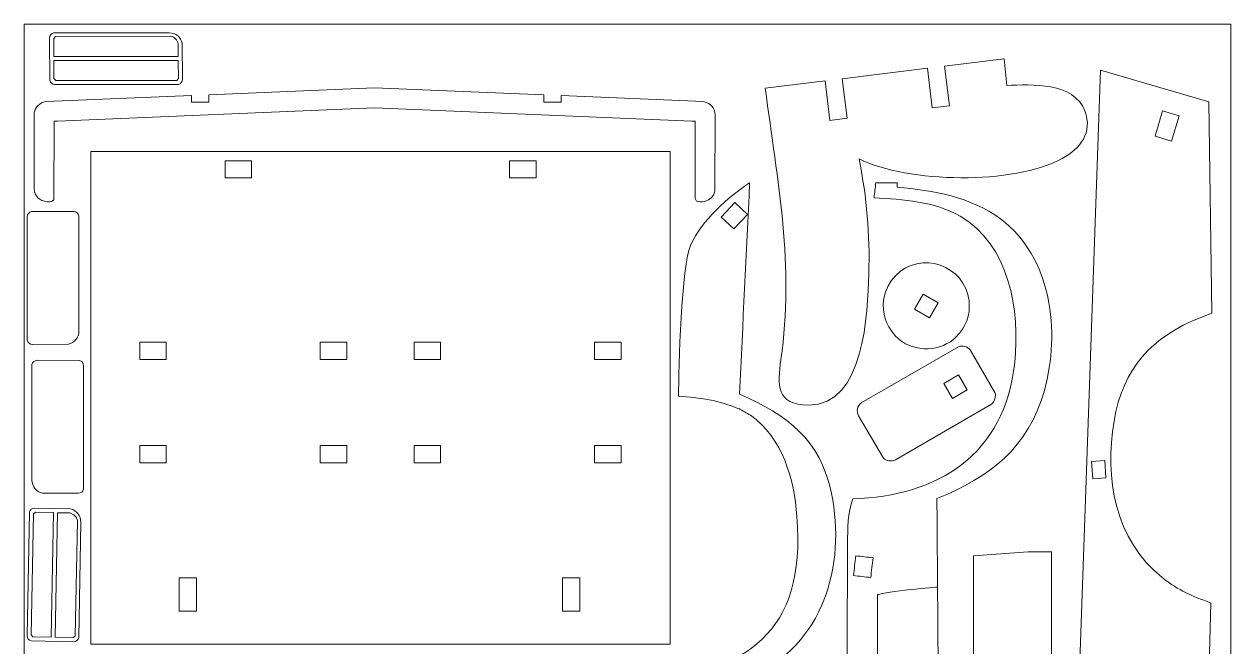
# Model space of a CAD drawing. Header units: centimetres. Extents: x -107 to 69, y -18 to 12.
# Drawn here: x -76.34 to -55.34, y 1.44 to 12.27 of the extents above; entities that cross this region are included whole.
import ezdxf

# ---------------------------------------------------------------- set-up
doc = ezdxf.new("R2010")
doc.units = ezdxf.units.CM
doc.header["$MEASUREMENT"] = 0
doc.layers.add('Camada 1', color=7, linetype='Continuous')

msp = doc.modelspace()

# ---------------------------------------------------------------- linework, layer by layer
at = {"layer": 'Camada 1', "color": 1, "lineweight": 0}
msp.add_lwpolyline([(-76.34275, -17.42933), (-55.34275, -17.42933), (-55.34275, 12.27067), (-76.34275, 12.27067), (-76.34275, -17.42933)], close=True, dxfattribs=at)
at = {"layer": 'Camada 1', "color": 250, "lineweight": 9}
for points, knots in [([(-75.80795, 11.22038), (-75.80795, 11.22038), (-73.65921, 11.22226), (-73.65921, 11.22226), (-73.65921, 11.22226), (-73.6168, 11.23095), (-73.58849, 11.26698), (-73.5862, 11.31174), (-73.5862, 11.31174), (-73.5862, 11.31174), (-73.59089, 11.93715), (-73.59089, 11.93715), (-73.59089, 11.93715), (-73.61273, 12.04365), (-73.70456, 12.1181), (-73.81618, 12.12096), (-73.81618, 12.12096), (-73.81618, 12.12096), (-75.8263, 12.11907), (-75.8263, 12.11907), (-75.8263, 12.11907), (-75.8687, 12.11037), (-75.89702, 12.07434), (-75.89931, 12.0296), (-75.89931, 12.0296), (-75.89931, 12.0296), (-75.89742, 11.29339), (-75.89742, 11.29339), (-75.89742, 11.29339), (-75.88812, 11.2481), (-75.85296, 11.225), (-75.80795, 11.22038)], [0, 0, 0, 0, 0.11111111, 0.11111111, 0.11111111, 0.11111111, 0.22222222, 0.22222222, 0.22222222, 0.22222222, 0.33333333, 0.33333333, 0.33333333, 0.33333333, 0.44444444, 0.44444444, 0.44444444, 0.44444444, 0.55555556, 0.55555556, 0.55555556, 0.55555556, 0.66666667, 0.66666667, 0.66666667, 0.66666667, 0.77777778, 0.77777778, 0.77777778, 0.77777778, 1, 1, 1, 1]), ([(-60.53901, 10.8155), (-60.53901, 10.8155), (-60.62341, 11.50289), (-60.62341, 11.50289), (-60.62341, 11.50289), (-60.62341, 11.50289), (-62.10723, 11.3207), (-62.10723, 11.3207), (-62.10723, 11.3207), (-62.10723, 11.3207), (-62.02283, 10.6333), (-62.02283, 10.6333), (-62.02283, 10.6333), (-62.02283, 10.6333), (-62.32066, 10.59673), (-62.32066, 10.59673), (-62.32066, 10.59673), (-62.32066, 10.59673), (-62.40506, 11.28413), (-62.40506, 11.28413), (-62.40506, 11.28413), (-62.40506, 11.28413), (-63.44487, 11.15645), (-63.44487, 11.15645), (-63.44487, 11.15645), (-63.23035, 9.52486), (-62.93699, 8.06722), (-63.17244, 6.43563), (-63.17244, 6.43563), (-63.23597, 5.99549), (-63.26017, 5.65038), (-62.69517, 5.64305), (-62.69517, 5.64305), (-61.71672, 5.63036), (-61.66352, 7.26353), (-61.64338, 7.92521), (-61.64338, 7.92521), (-61.62217, 8.62217), (-61.67765, 9.24234), (-61.81343, 9.92546), (-61.81343, 9.92546), (-60.96268, 9.50645), (-59.1206, 9.47186), (-58.27753, 9.93303), (-58.27753, 9.93303), (-57.95981, 10.10682), (-57.7426, 10.38908), (-57.88386, 10.76189), (-57.88386, 10.76189), (-58.07468, 11.2655), (-58.81715, 11.22212), (-59.24138, 11.20366), (-59.24138, 11.20366), (-59.24138, 11.20366), (-59.28574, 11.66713), (-59.28574, 11.66713), (-59.28574, 11.66713), (-59.28574, 11.66713), (-60.32553, 11.53946), (-60.32553, 11.53946), (-60.32553, 11.53946), (-60.32553, 11.53946), (-60.24114, 10.85207), (-60.24114, 10.85207), (-60.24114, 10.85207), (-60.24114, 10.85207), (-60.53901, 10.8155), (-60.53901, 10.8155)], [0, 0, 0, 0, 0.05555556, 0.05555556, 0.05555556, 0.05555556, 0.11111111, 0.11111111, 0.11111111, 0.11111111, 0.16666667, 0.16666667, 0.16666667, 0.16666667, 0.22222222, 0.22222222, 0.22222222, 0.22222222, 0.27777778, 0.27777778, 0.27777778, 0.27777778, 0.33333333, 0.33333333, 0.33333333, 0.33333333, 0.38888889, 0.38888889, 0.38888889, 0.38888889, 0.44444444, 0.44444444, 0.44444444, 0.44444444, 0.5, 0.5, 0.5, 0.5, 0.55555556, 0.55555556, 0.55555556, 0.55555556, 0.61111111, 0.61111111, 0.61111111, 0.61111111, 0.66666667, 0.66666667, 0.66666667, 0.66666667, 0.72222222, 0.72222222, 0.72222222, 0.72222222, 0.77777778, 0.77777778, 0.77777778, 0.77777778, 0.83333333, 0.83333333, 0.83333333, 0.83333333, 0.88888889, 0.88888889, 0.88888889, 0.88888889, 1, 1, 1, 1]), ([(-58.32667, -8.92973), (-58.32667, -8.92973), (-58.31662, -8.93007), (-58.31662, -8.93007), (-58.31662, -8.93007), (-58.33216, -9.77894), (-58.35166, -10.62228), (-58.35406, -11.47115), (-58.35406, -11.47115), (-58.35865, -13.10515), (-58.3326, -14.74327), (-58.34307, -16.37696), (-58.34307, -16.37696), (-58.34307, -16.37696), (-58.35225, -17.33128), (-58.35225, -17.33128), (-58.35225, -17.33128), (-57.82216, -17.14696), (-57.42619, -17.01968), (-56.87065, -16.91368), (-56.87065, -16.91368), (-56.57835, -16.85791), (-56.44547, -16.85904), (-56.20044, -16.71268), (-56.20044, -16.71268), (-55.90199, -16.53439), (-55.70743, -16.19401), (-55.53089, -15.90961), (-55.53089, -15.90961), (-56.03085, -15.84046), (-56.37269, -15.80005), (-56.83835, -15.57576), (-56.83835, -15.57576), (-57.91505, -15.05712), (-58.21675, -14.0311), (-58.08667, -12.90804), (-58.08667, -12.90804), (-57.95185, -11.74397), (-57.30484, -10.94245), (-56.20851, -10.53523), (-56.20851, -10.53523), (-56.20851, -10.53523), (-56.02696, -10.46879), (-56.02696, -10.46879), (-56.02696, -10.46879), (-56.02696, -10.46879), (-55.68886, 2.20152), (-55.68886, 2.20152), (-55.68886, 2.20152), (-56.03884, 2.33515), (-56.23447, 2.40463), (-56.5359, 2.64452), (-56.5359, 2.64452), (-57.3594, 3.29994), (-57.54587, 4.3764), (-57.37585, 5.36678), (-57.37585, 5.36678), (-57.21905, 6.28022), (-56.72405, 6.83405), (-55.86699, 7.168), (-55.86699, 7.168), (-55.86699, 7.168), (-55.67644, 7.24111), (-55.67644, 7.24111), (-55.67644, 7.24111), (-55.67644, 7.24111), (-55.72353, 10.92002), (-55.72353, 10.92002), (-55.72353, 10.92002), (-55.72353, 10.92002), (-57.61421, 11.47262), (-57.61421, 11.47262), (-57.61421, 11.47262), (-57.61421, 11.47262), (-58.32667, -8.92973), (-58.32667, -8.92973)], [0, 0, 0, 0, 0.05, 0.05, 0.05, 0.05, 0.1, 0.1, 0.1, 0.1, 0.15, 0.15, 0.15, 0.15, 0.2, 0.2, 0.2, 0.2, 0.25, 0.25, 0.25, 0.25, 0.3, 0.3, 0.3, 0.3, 0.35, 0.35, 0.35, 0.35, 0.4, 0.4, 0.4, 0.4, 0.45, 0.45, 0.45, 0.45, 0.5, 0.5, 0.5, 0.5, 0.55, 0.55, 0.55, 0.55, 0.6, 0.6, 0.6, 0.6, 0.65, 0.65, 0.65, 0.65, 0.7, 0.7, 0.7, 0.7, 0.75, 0.75, 0.75, 0.75, 0.8, 0.8, 0.8, 0.8, 0.85, 0.85, 0.85, 0.85, 0.9, 0.9, 0.9, 0.9, 1, 1, 1, 1]), ([(-64.51839, 10.92409), (-64.39485, 10.89067), (-64.32473, 10.82788), (-64.31768, 10.69521), (-64.31768, 10.69521), (-64.31768, 10.69521), (-64.32257, 9.36419), (-64.32257, 9.36419), (-64.32257, 9.36419), (-64.36318, 9.16231), (-64.6129, 9.16505), (-64.64153, 9.19374), (-64.64153, 9.19374), (-64.64153, 9.19374), (-64.66413, 9.23955), (-64.66413, 9.23955), (-64.66413, 9.23955), (-64.66413, 9.23955), (-64.66413, 10.5846), (-64.66413, 10.5846), (-64.66413, 10.5846), (-64.66413, 10.5846), (-64.72184, 10.5846), (-64.72184, 10.5846), (-64.72184, 10.5846), (-64.72184, 10.5846), (-70.24283, 10.81546), (-70.24283, 10.81546), (-70.24283, 10.81546), (-70.24283, 10.81546), (-75.76387, 10.5846), (-75.76387, 10.5846), (-75.76387, 10.5846), (-75.76387, 10.5846), (-75.82158, 10.5846), (-75.82158, 10.5846), (-75.82158, 10.5846), (-75.82158, 10.5846), (-75.82596, 9.21743), (-75.82596, 9.21743), (-75.82596, 9.21743), (-75.86547, 9.18279), (-75.86047, 9.17665), (-75.93963, 9.1827), (-75.93963, 9.1827), (-76.07596, 9.19309), (-76.1614, 9.27913), (-76.16782, 9.41266), (-76.16782, 9.41266), (-76.16782, 9.41266), (-76.16604, 10.72536), (-76.16604, 10.72536), (-76.16604, 10.72536), (-76.15541, 10.82224), (-76.06876, 10.91139), (-75.96732, 10.92409), (-75.96732, 10.92409), (-75.96732, 10.92409), (-73.42854, 11.02948), (-73.42854, 11.02948), (-73.42854, 11.02948), (-73.42854, 11.02948), (-73.42854, 10.91308), (-73.42854, 10.91308), (-73.42854, 10.91308), (-73.42854, 10.91308), (-73.12844, 10.91308), (-73.12844, 10.91308), (-73.12844, 10.91308), (-73.12844, 10.91308), (-73.12844, 11.04193), (-73.12844, 11.04193), (-73.12844, 11.04193), (-73.12844, 11.04193), (-70.24283, 11.16169), (-70.24283, 11.16169), (-70.24283, 11.16169), (-70.24283, 11.16169), (-67.29935, 11.03955), (-67.29935, 11.03955), (-67.29935, 11.03955), (-67.29935, 11.03955), (-67.29935, 10.91308), (-67.29935, 10.91308), (-67.29935, 10.91308), (-67.29935, 10.91308), (-66.99928, 10.91308), (-66.99928, 10.91308), (-66.99928, 10.91308), (-66.99928, 10.91308), (-66.99928, 11.02708), (-66.99928, 11.02708), (-66.99928, 11.02708), (-66.99928, 11.02708), (-64.51839, 10.92409), (-64.51839, 10.92409)], [0, 0, 0, 0, 0.04, 0.04, 0.04, 0.04, 0.08, 0.08, 0.08, 0.08, 0.12, 0.12, 0.12, 0.12, 0.16, 0.16, 0.16, 0.16, 0.2, 0.2, 0.2, 0.2, 0.24, 0.24, 0.24, 0.24, 0.28, 0.28, 0.28, 0.28, 0.32, 0.32, 0.32, 0.32, 0.36, 0.36, 0.36, 0.36, 0.4, 0.4, 0.4, 0.4, 0.44, 0.44, 0.44, 0.44, 0.48, 0.48, 0.48, 0.48, 0.52, 0.52, 0.52, 0.52, 0.56, 0.56, 0.56, 0.56, 0.6, 0.6, 0.6, 0.6, 0.64, 0.64, 0.64, 0.64, 0.68, 0.68, 0.68, 0.68, 0.72, 0.72, 0.72, 0.72, 0.76, 0.76, 0.76, 0.76, 0.8, 0.8, 0.8, 0.8, 0.84, 0.84, 0.84, 0.84, 0.88, 0.88, 0.88, 0.88, 0.92, 0.92, 0.92, 0.92, 1, 1, 1, 1]), ([(-56.37336, 10.23528), (-56.37336, 10.23528), (-56.24374, 10.67838), (-56.24374, 10.67838), (-56.24374, 10.67838), (-56.24374, 10.67838), (-56.53179, 10.76266), (-56.53179, 10.76266), (-56.53179, 10.76266), (-56.53179, 10.76266), (-56.6614, 10.31952), (-56.6614, 10.31952), (-56.6614, 10.31952), (-56.6614, 10.31952), (-56.37336, 10.23528), (-56.37336, 10.23528)], [0, 0, 0, 0, 0.2, 0.2, 0.2, 0.2, 0.4, 0.4, 0.4, 0.4, 0.6, 0.6, 0.6, 0.6, 1, 1, 1, 1]), ([(-75.18415, 10.05633), (-75.18415, 10.05633), (-65.10134, 10.05633), (-65.10134, 10.05633), (-65.10134, 10.05633), (-65.10134, 10.05633), (-65.10134, 1.48502), (-65.10134, 1.48502), (-65.10134, 1.48502), (-65.10134, 1.48502), (-75.18415, 1.48502), (-75.18415, 1.48502), (-75.18415, 1.48502), (-75.18415, 1.48502), (-75.18415, 10.05633), (-75.18415, 10.05633)], [0, 0, 0, 0, 0.2, 0.2, 0.2, 0.2, 0.4, 0.4, 0.4, 0.4, 0.6, 0.6, 0.6, 0.6, 1, 1, 1, 1]), ([(-72.84684, 9.89474), (-72.84684, 9.89474), (-72.38514, 9.89474), (-72.38514, 9.89474), (-72.38514, 9.89474), (-72.38514, 9.89474), (-72.38514, 9.59466), (-72.38514, 9.59466), (-72.38514, 9.59466), (-72.38514, 9.59466), (-72.84684, 9.59466), (-72.84684, 9.59466), (-72.84684, 9.59466), (-72.84684, 9.59466), (-72.84684, 9.89474), (-72.84684, 9.89474)], [0, 0, 0, 0, 0.2, 0.2, 0.2, 0.2, 0.4, 0.4, 0.4, 0.4, 0.6, 0.6, 0.6, 0.6, 1, 1, 1, 1]), ([(-67.43348, 9.59466), (-67.43348, 9.59466), (-67.43348, 9.89474), (-67.43348, 9.89474), (-67.43348, 9.89474), (-67.43348, 9.89474), (-67.89518, 9.89474), (-67.89518, 9.89474), (-67.89518, 9.89474), (-67.89518, 9.89474), (-67.89518, 9.59466), (-67.89518, 9.59466), (-67.89518, 9.59466), (-67.89518, 9.59466), (-67.43348, 9.59466), (-67.43348, 9.59466)], [0, 0, 0, 0, 0.2, 0.2, 0.2, 0.2, 0.4, 0.4, 0.4, 0.4, 0.6, 0.6, 0.6, 0.6, 1, 1, 1, 1]), ([(-64.15846, -11.87624), (-63.23483, -12.25586), (-62.56938, -12.7511), (-62.28787, -13.7598), (-62.28787, -13.7598), (-62.00479, -14.77414), (-62.15727, -16.07679), (-63.05355, -16.74209), (-63.05355, -16.74209), (-63.57515, -17.12928), (-64.22237, -17.23306), (-64.85069, -17.29474), (-64.85069, -17.29474), (-64.85069, -17.31978), (-64.85069, -17.34483), (-64.85069, -17.36988), (-64.85069, -17.36988), (-64.97404, -17.36988), (-65.09739, -17.36988), (-65.22075, -17.36988), (-65.22075, -17.36988), (-65.23093, -17.28333), (-65.24112, -17.19678), (-65.25131, -17.11024), (-65.25131, -17.11024), (-64.74219, -17.07822), (-64.21018, -17.04892), (-63.7552, -16.78859), (-63.7552, -16.78859), (-62.89212, -16.29478), (-62.71249, -15.15003), (-62.80506, -14.24147), (-62.80506, -14.24147), (-62.96817, -12.64066), (-64.15189, -11.91231), (-65.62215, -11.87403), (-65.62215, -11.87403), (-65.71233, -11.62373), (-65.71062, -11.35947), (-65.71206, -11.09655), (-65.71206, -11.09655), (-65.73469, -6.97448), (-65.75832, -3.36634), (-65.55244, 0.77577), (-65.55244, 0.77577), (-63.78417, 1.06285), (-62.73388, 1.63595), (-62.89355, 3.70825), (-62.89355, 3.70825), (-62.94325, 4.35337), (-63.14045, 5.08119), (-63.70373, 5.46754), (-63.70373, 5.46754), (-63.7708, 5.50609), (-63.83787, 5.54463), (-63.90493, 5.58317), (-63.90493, 5.58317), (-63.90502, 5.58148), (-63.9051, 5.5798), (-63.90519, 5.57811), (-63.90519, 5.57811), (-64.23873, 5.72669), (-64.59499, 5.77624), (-64.95672, 5.79695), (-64.95672, 5.79695), (-64.94849, 6.27242), (-64.91097, 8.07746), (-64.74221, 8.43557), (-64.74221, 8.43557), (-64.54812, 8.84747), (-64.09439, 9.26733), (-63.71695, 9.51117), (-63.71695, 9.51117), (-63.77736, 8.2862), (-63.83418, 7.06105), (-63.89243, 5.83597), (-63.89243, 5.83597), (-63.05567, 5.46718), (-62.49099, 5.05211), (-62.2942, 4.10949), (-62.2942, 4.10949), (-62.03178, 2.85251), (-62.44491, 1.46771), (-63.68963, 0.92777), (-63.68963, 0.92777), (-63.81173, 0.88477), (-63.93382, 0.84176), (-64.05592, 0.79876), (-64.05592, 0.79876), (-64.08531, -3.42628), (-64.13196, -7.65118), (-64.15846, -11.87624)], [0, 0, 0, 0, 0.04166667, 0.04166667, 0.04166667, 0.04166667, 0.08333333, 0.08333333, 0.08333333, 0.08333333, 0.125, 0.125, 0.125, 0.125, 0.16666667, 0.16666667, 0.16666667, 0.16666667, 0.20833333, 0.20833333, 0.20833333, 0.20833333, 0.25, 0.25, 0.25, 0.25, 0.29166667, 0.29166667, 0.29166667, 0.29166667, 0.33333333, 0.33333333, 0.33333333, 0.33333333, 0.375, 0.375, 0.375, 0.375, 0.41666667, 0.41666667, 0.41666667, 0.41666667, 0.45833333, 0.45833333, 0.45833333, 0.45833333, 0.5, 0.5, 0.5, 0.5, 0.54166667, 0.54166667, 0.54166667, 0.54166667, 0.58333333, 0.58333333, 0.58333333, 0.58333333, 0.625, 0.625, 0.625, 0.625, 0.66666667, 0.66666667, 0.66666667, 0.66666667, 0.70833333, 0.70833333, 0.70833333, 0.70833333, 0.75, 0.75, 0.75, 0.75, 0.79166667, 0.79166667, 0.79166667, 0.79166667, 0.83333333, 0.83333333, 0.83333333, 0.83333333, 0.875, 0.875, 0.875, 0.875, 0.91666667, 0.91666667, 0.91666667, 0.91666667, 1, 1, 1, 1]), ([(-60.45846, 4.01752), (-59.53483, 4.39714), (-58.86938, 4.89238), (-58.58787, 5.90109), (-58.58787, 5.90109), (-58.30479, 6.91543), (-58.45727, 8.21807), (-59.35355, 8.88338), (-59.35355, 8.88338), (-59.87515, 9.27057), (-60.52237, 9.37435), (-61.15069, 9.43603), (-61.15069, 9.43603), (-61.15069, 9.46107), (-61.15069, 9.48611), (-61.15069, 9.51117), (-61.15069, 9.51117), (-61.27404, 9.51117), (-61.39739, 9.51117), (-61.52075, 9.51117), (-61.52075, 9.51117), (-61.53093, 9.42461), (-61.54112, 9.33807), (-61.55131, 9.25153), (-61.55131, 9.25153), (-61.04219, 9.21951), (-60.51018, 9.19021), (-60.0552, 8.92988), (-60.0552, 8.92988), (-59.19212, 8.43607), (-59.01249, 7.29131), (-59.10506, 6.38276), (-59.10506, 6.38276), (-59.26817, 4.78195), (-60.45189, 4.05359), (-61.92215, 4.01531), (-61.92215, 4.01531), (-62.01233, 3.76502), (-62.01062, 3.50075), (-62.01206, 3.23783), (-62.01206, 3.23783), (-62.03469, -0.88424), (-62.05832, -4.49237), (-61.85244, -8.63448), (-61.85244, -8.63448), (-60.08417, -8.92156), (-59.03388, -9.49467), (-59.19355, -11.56696), (-59.19355, -11.56696), (-59.24325, -12.21208), (-59.44045, -12.9399), (-60.00373, -13.32626), (-60.00373, -13.32626), (-60.0708, -13.3648), (-60.13787, -13.40334), (-60.20493, -13.44189), (-60.20493, -13.44189), (-60.20502, -13.4402), (-60.2051, -13.43852), (-60.20519, -13.43682), (-60.20519, -13.43682), (-60.53873, -13.58541), (-60.89499, -13.63496), (-61.25672, -13.65567), (-61.25672, -13.65567), (-61.24849, -14.13113), (-61.21097, -15.93617), (-61.04221, -16.29429), (-61.04221, -16.29429), (-60.84812, -16.70619), (-60.39439, -17.12604), (-60.01695, -17.36988), (-60.01695, -17.36988), (-60.07736, -16.14491), (-60.13418, -14.91976), (-60.19243, -13.69468), (-60.19243, -13.69468), (-59.35567, -13.3259), (-58.79099, -12.91083), (-58.5942, -11.9682), (-58.5942, -11.9682), (-58.33178, -10.71123), (-58.74491, -9.32643), (-59.98963, -8.78649), (-59.98963, -8.78649), (-60.11173, -8.74348), (-60.23382, -8.70047), (-60.35592, -8.65748), (-60.35592, -8.65748), (-60.38531, -4.43243), (-60.43196, -0.20753), (-60.45846, 4.01752)], [0, 0, 0, 0, 0.04166667, 0.04166667, 0.04166667, 0.04166667, 0.08333333, 0.08333333, 0.08333333, 0.08333333, 0.125, 0.125, 0.125, 0.125, 0.16666667, 0.16666667, 0.16666667, 0.16666667, 0.20833333, 0.20833333, 0.20833333, 0.20833333, 0.25, 0.25, 0.25, 0.25, 0.29166667, 0.29166667, 0.29166667, 0.29166667, 0.33333333, 0.33333333, 0.33333333, 0.33333333, 0.375, 0.375, 0.375, 0.375, 0.41666667, 0.41666667, 0.41666667, 0.41666667, 0.45833333, 0.45833333, 0.45833333, 0.45833333, 0.5, 0.5, 0.5, 0.5, 0.54166667, 0.54166667, 0.54166667, 0.54166667, 0.58333333, 0.58333333, 0.58333333, 0.58333333, 0.625, 0.625, 0.625, 0.625, 0.66666667, 0.66666667, 0.66666667, 0.66666667, 0.70833333, 0.70833333, 0.70833333, 0.70833333, 0.75, 0.75, 0.75, 0.75, 0.79166667, 0.79166667, 0.79166667, 0.79166667, 0.83333333, 0.83333333, 0.83333333, 0.83333333, 0.875, 0.875, 0.875, 0.875, 0.91666667, 0.91666667, 0.91666667, 0.91666667, 1, 1, 1, 1]), ([(-63.97441, 9.16616), (-63.97441, 9.16616), (-63.75618, 8.95894), (-63.75618, 8.95894), (-63.75618, 8.95894), (-63.75618, 8.95894), (-63.99457, 8.70781), (-63.99457, 8.70781), (-63.99457, 8.70781), (-63.99457, 8.70781), (-64.21281, 8.91499), (-64.21281, 8.91499), (-64.21281, 8.91499), (-64.21281, 8.91499), (-63.97441, 9.16616), (-63.97441, 9.16616)], [0, 0, 0, 0, 0.2, 0.2, 0.2, 0.2, 0.4, 0.4, 0.4, 0.4, 0.6, 0.6, 0.6, 0.6, 1, 1, 1, 1]), ([(-76.28901, 8.92082), (-76.28901, 8.92082), (-76.28713, 6.77208), (-76.28713, 6.77208), (-76.28713, 6.77208), (-76.27843, 6.72967), (-76.24241, 6.70136), (-76.19766, 6.69907), (-76.19766, 6.69907), (-76.19766, 6.69907), (-75.57223, 6.70376), (-75.57223, 6.70376), (-75.57223, 6.70376), (-75.46574, 6.7256), (-75.3913, 6.81743), (-75.38843, 6.92905), (-75.38843, 6.92905), (-75.38843, 6.92905), (-75.39032, 8.93917), (-75.39032, 8.93917), (-75.39032, 8.93917), (-75.39902, 8.98156), (-75.43506, 9.00988), (-75.47979, 9.01218), (-75.47979, 9.01218), (-75.47979, 9.01218), (-76.21601, 9.0103), (-76.21601, 9.0103), (-76.21601, 9.0103), (-76.2613, 9.00099), (-76.28439, 8.96585), (-76.28901, 8.92082)], [0, 0, 0, 0, 0.11111111, 0.11111111, 0.11111111, 0.11111111, 0.22222222, 0.22222222, 0.22222222, 0.22222222, 0.33333333, 0.33333333, 0.33333333, 0.33333333, 0.44444444, 0.44444444, 0.44444444, 0.44444444, 0.55555556, 0.55555556, 0.55555556, 0.55555556, 0.66666667, 0.66666667, 0.66666667, 0.66666667, 0.77777778, 0.77777778, 0.77777778, 0.77777778, 1, 1, 1, 1]), ([(-60.60209, 6.62178), (-60.44471, 6.62746), (-60.23574, 6.71255), (-60.12625, 6.8271), (-60.12625, 6.8271), (-59.94977, 7.01176), (-59.87231, 7.19305), (-59.89967, 7.45574), (-59.89967, 7.45574), (-59.96466, 8.07971), (-60.74682, 8.34518), (-61.18015, 7.8932), (-61.18015, 7.8932), (-61.62393, 7.4303), (-61.3252, 6.65533), (-60.68073, 6.62308), (-60.68073, 6.62308), (-60.68073, 6.62308), (-60.60209, 6.62178), (-60.60209, 6.62178)], [0, 0, 0, 0, 0.16666667, 0.16666667, 0.16666667, 0.16666667, 0.33333333, 0.33333333, 0.33333333, 0.33333333, 0.5, 0.5, 0.5, 0.5, 0.66666667, 0.66666667, 0.66666667, 0.66666667, 1, 1, 1, 1]), ([(-60.69802, 7.57643), (-60.69802, 7.57643), (-60.84883, 7.31522), (-60.84883, 7.31522), (-60.84883, 7.31522), (-60.84883, 7.31522), (-60.58762, 7.16441), (-60.58762, 7.16441), (-60.58762, 7.16441), (-60.58762, 7.16441), (-60.43681, 7.42562), (-60.43681, 7.42562), (-60.43681, 7.42562), (-60.43681, 7.42562), (-60.69802, 7.57643), (-60.69802, 7.57643)], [0, 0, 0, 0, 0.2, 0.2, 0.2, 0.2, 0.4, 0.4, 0.4, 0.4, 0.6, 0.6, 0.6, 0.6, 1, 1, 1, 1]), ([(-73.86834, 6.73733), (-73.86834, 6.73733), (-74.33002, 6.73733), (-74.33002, 6.73733), (-74.33002, 6.73733), (-74.33002, 6.73733), (-74.33002, 6.43722), (-74.33002, 6.43722), (-74.33002, 6.43722), (-74.33002, 6.43722), (-73.86834, 6.43722), (-73.86834, 6.43722), (-73.86834, 6.43722), (-73.86834, 6.43722), (-73.86834, 6.73733), (-73.86834, 6.73733)], [0, 0, 0, 0, 0.2, 0.2, 0.2, 0.2, 0.4, 0.4, 0.4, 0.4, 0.6, 0.6, 0.6, 0.6, 1, 1, 1, 1]), ([(-70.72882, 6.73733), (-70.72882, 6.73733), (-71.19052, 6.73733), (-71.19052, 6.73733), (-71.19052, 6.73733), (-71.19052, 6.73733), (-71.19052, 6.43722), (-71.19052, 6.43722), (-71.19052, 6.43722), (-71.19052, 6.43722), (-70.72882, 6.43722), (-70.72882, 6.43722), (-70.72882, 6.43722), (-70.72882, 6.43722), (-70.72882, 6.73733), (-70.72882, 6.73733)], [0, 0, 0, 0, 0.2, 0.2, 0.2, 0.2, 0.4, 0.4, 0.4, 0.4, 0.6, 0.6, 0.6, 0.6, 1, 1, 1, 1]), ([(-69.09496, 6.73733), (-69.09496, 6.73733), (-69.55666, 6.73733), (-69.55666, 6.73733), (-69.55666, 6.73733), (-69.55666, 6.73733), (-69.55666, 6.43722), (-69.55666, 6.43722), (-69.55666, 6.43722), (-69.55666, 6.43722), (-69.09496, 6.43722), (-69.09496, 6.43722), (-69.09496, 6.43722), (-69.09496, 6.43722), (-69.09496, 6.73733), (-69.09496, 6.73733)], [0, 0, 0, 0, 0.2, 0.2, 0.2, 0.2, 0.4, 0.4, 0.4, 0.4, 0.6, 0.6, 0.6, 0.6, 1, 1, 1, 1]), ([(-65.95546, 6.73733), (-65.95546, 6.73733), (-66.41716, 6.73733), (-66.41716, 6.73733), (-66.41716, 6.73733), (-66.41716, 6.73733), (-66.41716, 6.43722), (-66.41716, 6.43722), (-66.41716, 6.43722), (-66.41716, 6.43722), (-65.95546, 6.43722), (-65.95546, 6.43722), (-65.95546, 6.43722), (-65.95546, 6.43722), (-65.95546, 6.73733), (-65.95546, 6.73733)], [0, 0, 0, 0, 0.2, 0.2, 0.2, 0.2, 0.4, 0.4, 0.4, 0.4, 0.6, 0.6, 0.6, 0.6, 1, 1, 1, 1]), ([(-59.44117, 5.8223), (-59.44117, 5.8223), (-59.45286, 5.86595), (-59.45286, 5.86595), (-59.45286, 5.86595), (-59.45286, 5.86595), (-59.87943, 6.6048), (-59.87943, 6.6048), (-59.87943, 6.6048), (-59.922, 6.66411), (-60.01649, 6.68951), (-60.08306, 6.65936), (-60.08306, 6.65936), (-60.08306, 6.65936), (-61.77754, 5.68105), (-61.77754, 5.68105), (-61.77754, 5.68105), (-61.84718, 5.6311), (-61.86141, 5.53505), (-61.82209, 5.45713), (-61.82209, 5.45713), (-61.82209, 5.45713), (-61.3906, 4.72154), (-61.3906, 4.72154), (-61.3906, 4.72154), (-61.34557, 4.66795), (-61.25331, 4.65754), (-61.1816, 4.69402), (-61.1816, 4.69402), (-61.1816, 4.69402), (-59.50743, 5.66235), (-59.50743, 5.66235), (-59.50743, 5.66235), (-59.45262, 5.7016), (-59.43987, 5.76024), (-59.44117, 5.8223)], [0, 0, 0, 0, 0.1, 0.1, 0.1, 0.1, 0.2, 0.2, 0.2, 0.2, 0.3, 0.3, 0.3, 0.3, 0.4, 0.4, 0.4, 0.4, 0.5, 0.5, 0.5, 0.5, 0.6, 0.6, 0.6, 0.6, 0.7, 0.7, 0.7, 0.7, 0.8, 0.8, 0.8, 0.8, 1, 1, 1, 1]), ([(-75.30731, 6.33189), (-75.30731, 6.33189), (-75.3092, 4.18314), (-75.3092, 4.18314), (-75.3092, 4.18314), (-75.31789, 4.14074), (-75.35391, 4.11244), (-75.39867, 4.11015), (-75.39867, 4.11015), (-75.39867, 4.11015), (-76.02408, 4.11483), (-76.02408, 4.11483), (-76.02408, 4.11483), (-76.13059, 4.13667), (-76.20504, 4.22849), (-76.20789, 4.34012), (-76.20789, 4.34012), (-76.20789, 4.34012), (-76.20601, 6.35025), (-76.20601, 6.35025), (-76.20601, 6.35025), (-76.19731, 6.39264), (-76.16127, 6.42096), (-76.11654, 6.42326), (-76.11654, 6.42326), (-76.11654, 6.42326), (-75.38032, 6.42137), (-75.38032, 6.42137), (-75.38032, 6.42137), (-75.33503, 6.41207), (-75.31193, 6.3769), (-75.30731, 6.33189)], [0, 0, 0, 0, 0.11111111, 0.11111111, 0.11111111, 0.11111111, 0.22222222, 0.22222222, 0.22222222, 0.22222222, 0.33333333, 0.33333333, 0.33333333, 0.33333333, 0.44444444, 0.44444444, 0.44444444, 0.44444444, 0.55555556, 0.55555556, 0.55555556, 0.55555556, 0.66666667, 0.66666667, 0.66666667, 0.66666667, 0.77777778, 0.77777778, 0.77777778, 0.77777778, 1, 1, 1, 1]), ([(-60.07978, 6.16984), (-60.07978, 6.16984), (-60.33965, 6.0198), (-60.33965, 6.0198), (-60.33965, 6.0198), (-60.33965, 6.0198), (-60.1896, 5.75992), (-60.1896, 5.75992), (-60.1896, 5.75992), (-60.1896, 5.75992), (-59.92973, 5.90996), (-59.92973, 5.90996), (-59.92973, 5.90996), (-59.92973, 5.90996), (-60.07978, 6.16984), (-60.07978, 6.16984)], [0, 0, 0, 0, 0.2, 0.2, 0.2, 0.2, 0.4, 0.4, 0.4, 0.4, 0.6, 0.6, 0.6, 0.6, 1, 1, 1, 1]), ([(-73.86834, 4.94226), (-73.86834, 4.94226), (-74.33002, 4.94226), (-74.33002, 4.94226), (-74.33002, 4.94226), (-74.33002, 4.94226), (-74.33002, 4.64217), (-74.33002, 4.64217), (-74.33002, 4.64217), (-74.33002, 4.64217), (-73.86834, 4.64217), (-73.86834, 4.64217), (-73.86834, 4.64217), (-73.86834, 4.64217), (-73.86834, 4.94226), (-73.86834, 4.94226)], [0, 0, 0, 0, 0.2, 0.2, 0.2, 0.2, 0.4, 0.4, 0.4, 0.4, 0.6, 0.6, 0.6, 0.6, 1, 1, 1, 1]), ([(-70.72882, 4.94226), (-70.72882, 4.94226), (-71.19052, 4.94226), (-71.19052, 4.94226), (-71.19052, 4.94226), (-71.19052, 4.94226), (-71.19052, 4.64217), (-71.19052, 4.64217), (-71.19052, 4.64217), (-71.19052, 4.64217), (-70.72882, 4.64217), (-70.72882, 4.64217), (-70.72882, 4.64217), (-70.72882, 4.64217), (-70.72882, 4.94226), (-70.72882, 4.94226)], [0, 0, 0, 0, 0.2, 0.2, 0.2, 0.2, 0.4, 0.4, 0.4, 0.4, 0.6, 0.6, 0.6, 0.6, 1, 1, 1, 1]), ([(-69.09496, 4.94226), (-69.09496, 4.94226), (-69.55666, 4.94226), (-69.55666, 4.94226), (-69.55666, 4.94226), (-69.55666, 4.94226), (-69.55666, 4.64217), (-69.55666, 4.64217), (-69.55666, 4.64217), (-69.55666, 4.64217), (-69.09496, 4.64217), (-69.09496, 4.64217), (-69.09496, 4.64217), (-69.09496, 4.64217), (-69.09496, 4.94226), (-69.09496, 4.94226)], [0, 0, 0, 0, 0.2, 0.2, 0.2, 0.2, 0.4, 0.4, 0.4, 0.4, 0.6, 0.6, 0.6, 0.6, 1, 1, 1, 1]), ([(-65.95546, 4.94226), (-65.95546, 4.94226), (-66.41716, 4.94226), (-66.41716, 4.94226), (-66.41716, 4.94226), (-66.41716, 4.94226), (-66.41716, 4.64217), (-66.41716, 4.64217), (-66.41716, 4.64217), (-66.41716, 4.64217), (-65.95546, 4.64217), (-65.95546, 4.64217), (-65.95546, 4.64217), (-65.95546, 4.64217), (-65.95546, 4.94226), (-65.95546, 4.94226)], [0, 0, 0, 0, 0.2, 0.2, 0.2, 0.2, 0.4, 0.4, 0.4, 0.4, 0.6, 0.6, 0.6, 0.6, 1, 1, 1, 1]), ([(-57.74721, 4.36384), (-57.74721, 4.36384), (-57.76773, 4.6647), (-57.76773, 4.6647), (-57.76773, 4.6647), (-57.76773, 4.6647), (-57.53741, 4.68043), (-57.53741, 4.68043), (-57.53741, 4.68043), (-57.53741, 4.68043), (-57.51689, 4.37952), (-57.51689, 4.37952), (-57.51689, 4.37952), (-57.51689, 4.37952), (-57.74721, 4.36384), (-57.74721, 4.36384)], [0, 0, 0, 0, 0.2, 0.2, 0.2, 0.2, 0.4, 0.4, 0.4, 0.4, 0.6, 0.6, 0.6, 0.6, 1, 1, 1, 1]), ([(-76.29083, 1.6335), (-76.29083, 1.6335), (-76.25144, 3.7819), (-76.25144, 3.7819), (-76.25144, 3.7819), (-76.24202, 3.82409), (-76.20553, 3.85184), (-76.16071, 3.8533), (-76.16071, 3.8533), (-76.16071, 3.8533), (-75.53547, 3.83772), (-75.53547, 3.83772), (-75.53547, 3.83772), (-75.42925, 3.8139), (-75.35654, 3.72092), (-75.35563, 3.60926), (-75.35563, 3.60926), (-75.35563, 3.60926), (-75.39259, 1.59947), (-75.39259, 1.59947), (-75.39259, 1.59947), (-75.40202, 1.5573), (-75.43852, 1.52953), (-75.48333, 1.52806), (-75.48333, 1.52806), (-75.48333, 1.52806), (-76.21939, 1.54277), (-76.21939, 1.54277), (-76.21939, 1.54277), (-76.26441, 1.55278), (-76.287, 1.58842), (-76.29083, 1.6335)], [0, 0, 0, 0, 0.11111111, 0.11111111, 0.11111111, 0.11111111, 0.22222222, 0.22222222, 0.22222222, 0.22222222, 0.33333333, 0.33333333, 0.33333333, 0.33333333, 0.44444444, 0.44444444, 0.44444444, 0.44444444, 0.55555556, 0.55555556, 0.55555556, 0.55555556, 0.66666667, 0.66666667, 0.66666667, 0.66666667, 0.77777778, 0.77777778, 0.77777778, 0.77777778, 1, 1, 1, 1]), ([(-61.86962, 3.02338), (-61.76972, 3.01181), (-61.66982, 3.00026), (-61.56992, 2.98869), (-61.56992, 2.98869), (-61.58334, 2.87403), (-61.59675, 2.75937), (-61.61017, 2.64471), (-61.61017, 2.64471), (-61.71006, 2.65628), (-61.80996, 2.66785), (-61.90986, 2.67941), (-61.90986, 2.67941), (-61.89644, 2.79406), (-61.88304, 2.90872), (-61.86962, 3.02338)], [0, 0, 0, 0, 0.2, 0.2, 0.2, 0.2, 0.4, 0.4, 0.4, 0.4, 0.6, 0.6, 0.6, 0.6, 1, 1, 1, 1]), ([(-58.46604, 3.08999), (-58.46604, 3.08999), (-58.46606, -7.34882), (-58.46606, -7.34882), (-58.46606, -7.34882), (-58.46606, -7.34882), (-58.87085, -7.34882), (-58.87085, -7.34882), (-58.87085, -7.34882), (-58.87085, -7.34882), (-59.81947, -7.27995), (-59.81947, -7.27995), (-59.81947, -7.27995), (-59.81947, -7.27995), (-59.81943, 3.02122), (-59.81943, 3.02122), (-59.81943, 3.02122), (-59.81943, 3.02122), (-58.87082, 3.09016), (-58.87082, 3.09016), (-58.87082, 3.09016), (-58.87082, 3.09016), (-58.46604, 3.08999), (-58.46604, 3.08999)], [0, 0, 0, 0, 0.14285714, 0.14285714, 0.14285714, 0.14285714, 0.28571429, 0.28571429, 0.28571429, 0.28571429, 0.42857143, 0.42857143, 0.42857143, 0.42857143, 0.57142857, 0.57142857, 0.57142857, 0.57142857, 0.71428571, 0.71428571, 0.71428571, 0.71428571, 1, 1, 1, 1]), ([(-73.64475, 2.63924), (-73.64475, 2.63924), (-73.64475, 2.06213), (-73.64475, 2.06213), (-73.64475, 2.06213), (-73.64475, 2.06213), (-73.34464, 2.06213), (-73.34464, 2.06213), (-73.34464, 2.06213), (-73.34464, 2.06213), (-73.34464, 2.63924), (-73.34464, 2.63924), (-73.34464, 2.63924), (-73.34464, 2.63924), (-73.64475, 2.63924), (-73.64475, 2.63924)], [0, 0, 0, 0, 0.2, 0.2, 0.2, 0.2, 0.4, 0.4, 0.4, 0.4, 0.6, 0.6, 0.6, 0.6, 1, 1, 1, 1]), ([(-66.67134, 2.63924), (-66.67134, 2.63924), (-66.97141, 2.63924), (-66.97141, 2.63924), (-66.97141, 2.63924), (-66.97141, 2.63924), (-66.97141, 2.06213), (-66.97141, 2.06213), (-66.97141, 2.06213), (-66.97141, 2.06213), (-66.67134, 2.06213), (-66.67134, 2.06213), (-66.67134, 2.06213), (-66.67134, 2.06213), (-66.67134, 2.63924), (-66.67134, 2.63924)], [0, 0, 0, 0, 0.2, 0.2, 0.2, 0.2, 0.4, 0.4, 0.4, 0.4, 0.6, 0.6, 0.6, 0.6, 1, 1, 1, 1])]:
    msp.add_open_spline(points, degree=3, knots=knots, dxfattribs=at)
at = {"layer": 'Camada 1', "color": 140, "lineweight": 9}
for points, knots in [([(-73.65999, 11.92411), (-73.67885, 11.99301), (-73.72044, 12.05319), (-73.79639, 12.0604), (-73.79639, 12.0604), (-73.79639, 12.0604), (-75.7995, 12.05793), (-75.7995, 12.05793), (-75.7995, 12.05793), (-75.7995, 12.05793), (-75.82706, 12.02364), (-75.82706, 12.02364), (-75.82706, 12.02364), (-75.82706, 12.02364), (-75.82695, 11.70954), (-75.82695, 11.70954), (-75.82695, 11.70954), (-75.82695, 11.70954), (-73.65958, 11.71039), (-73.65958, 11.71039), (-73.65958, 11.71039), (-73.65958, 11.71039), (-73.65999, 11.92411), (-73.65999, 11.92411)], [0, 0, 0, 0, 0.14285714, 0.14285714, 0.14285714, 0.14285714, 0.28571429, 0.28571429, 0.28571429, 0.28571429, 0.42857143, 0.42857143, 0.42857143, 0.42857143, 0.57142857, 0.57142857, 0.57142857, 0.57142857, 0.71428571, 0.71428571, 0.71428571, 0.71428571, 1, 1, 1, 1]), ([(-75.82606, 11.32249), (-75.82606, 11.32249), (-75.78981, 11.28921), (-75.78981, 11.28921), (-75.78981, 11.28921), (-75.78981, 11.28921), (-73.68635, 11.29274), (-73.68635, 11.29274), (-73.68635, 11.29274), (-73.68635, 11.29274), (-73.6588, 11.32696), (-73.6588, 11.32696), (-73.6588, 11.32696), (-73.6588, 11.32696), (-73.65946, 11.64115), (-73.65946, 11.64115), (-73.65946, 11.64115), (-73.65946, 11.64115), (-75.82691, 11.64026), (-75.82691, 11.64026), (-75.82691, 11.64026), (-75.82691, 11.64026), (-75.82606, 11.32249), (-75.82606, 11.32249)], [0, 0, 0, 0, 0.14285714, 0.14285714, 0.14285714, 0.14285714, 0.28571429, 0.28571429, 0.28571429, 0.28571429, 0.42857143, 0.42857143, 0.42857143, 0.42857143, 0.57142857, 0.57142857, 0.57142857, 0.57142857, 0.71428571, 0.71428571, 0.71428571, 0.71428571, 1, 1, 1, 1]), ([(-76.18905, 1.61364), (-76.18905, 1.61364), (-76.22169, 1.65043), (-76.22169, 1.65043), (-76.22169, 1.65043), (-76.22169, 1.65043), (-76.18145, 3.75354), (-76.18145, 3.75354), (-76.18145, 3.75354), (-76.18145, 3.75354), (-76.14675, 3.78049), (-76.14675, 3.78049), (-76.14675, 3.78049), (-76.14675, 3.78049), (-75.83263, 3.77437), (-75.83263, 3.77437), (-75.83263, 3.77437), (-75.83263, 3.77437), (-75.87134, 1.60724), (-75.87134, 1.60724), (-75.87134, 1.60724), (-75.87134, 1.60724), (-76.18905, 1.61364), (-76.18905, 1.61364)], [0, 0, 0, 0, 0.14285714, 0.14285714, 0.14285714, 0.14285714, 0.28571429, 0.28571429, 0.28571429, 0.28571429, 0.42857143, 0.42857143, 0.42857143, 0.42857143, 0.57142857, 0.57142857, 0.57142857, 0.57142857, 0.71428571, 0.71428571, 0.71428571, 0.71428571, 1, 1, 1, 1]), ([(-75.54972, 3.76884), (-75.48108, 3.74885), (-75.42169, 3.70607), (-75.41582, 3.63008), (-75.41582, 3.63008), (-75.41582, 3.63008), (-75.45325, 1.62732), (-75.45325, 1.62732), (-75.45325, 1.62732), (-75.45325, 1.62732), (-75.48803, 1.60037), (-75.48803, 1.60037), (-75.48803, 1.60037), (-75.48803, 1.60037), (-75.80208, 1.606), (-75.80208, 1.606), (-75.80208, 1.606), (-75.80208, 1.606), (-75.7634, 3.77302), (-75.7634, 3.77302), (-75.7634, 3.77302), (-75.7634, 3.77302), (-75.54972, 3.76884), (-75.54972, 3.76884)], [0, 0, 0, 0, 0.14285714, 0.14285714, 0.14285714, 0.14285714, 0.28571429, 0.28571429, 0.28571429, 0.28571429, 0.42857143, 0.42857143, 0.42857143, 0.42857143, 0.57142857, 0.57142857, 0.57142857, 0.57142857, 0.71428571, 0.71428571, 0.71428571, 0.71428571, 1, 1, 1, 1]), ([(-60.44882, 2.47976), (-60.56829, 2.47036), (-61.48994, 2.38793), (-61.49031, 2.33719), (-61.49031, 2.33719), (-61.49595, 1.5787), (-61.50995, -5.35853), (-61.48219, -5.53756), (-61.48219, -5.53756), (-61.44647, -5.76802), (-61.34798, -5.81183), (-61.17024, -5.9183), (-61.17024, -5.9183), (-61.08671, -5.96834), (-60.47063, -6.02763), (-60.37413, -6.03827)], [0, 0, 0, 0, 0.2, 0.2, 0.2, 0.2, 0.4, 0.4, 0.4, 0.4, 0.6, 0.6, 0.6, 0.6, 1, 1, 1, 1])]:
    msp.add_open_spline(points, degree=3, knots=knots, dxfattribs=at)

doc.saveas('drawing.dxf')
